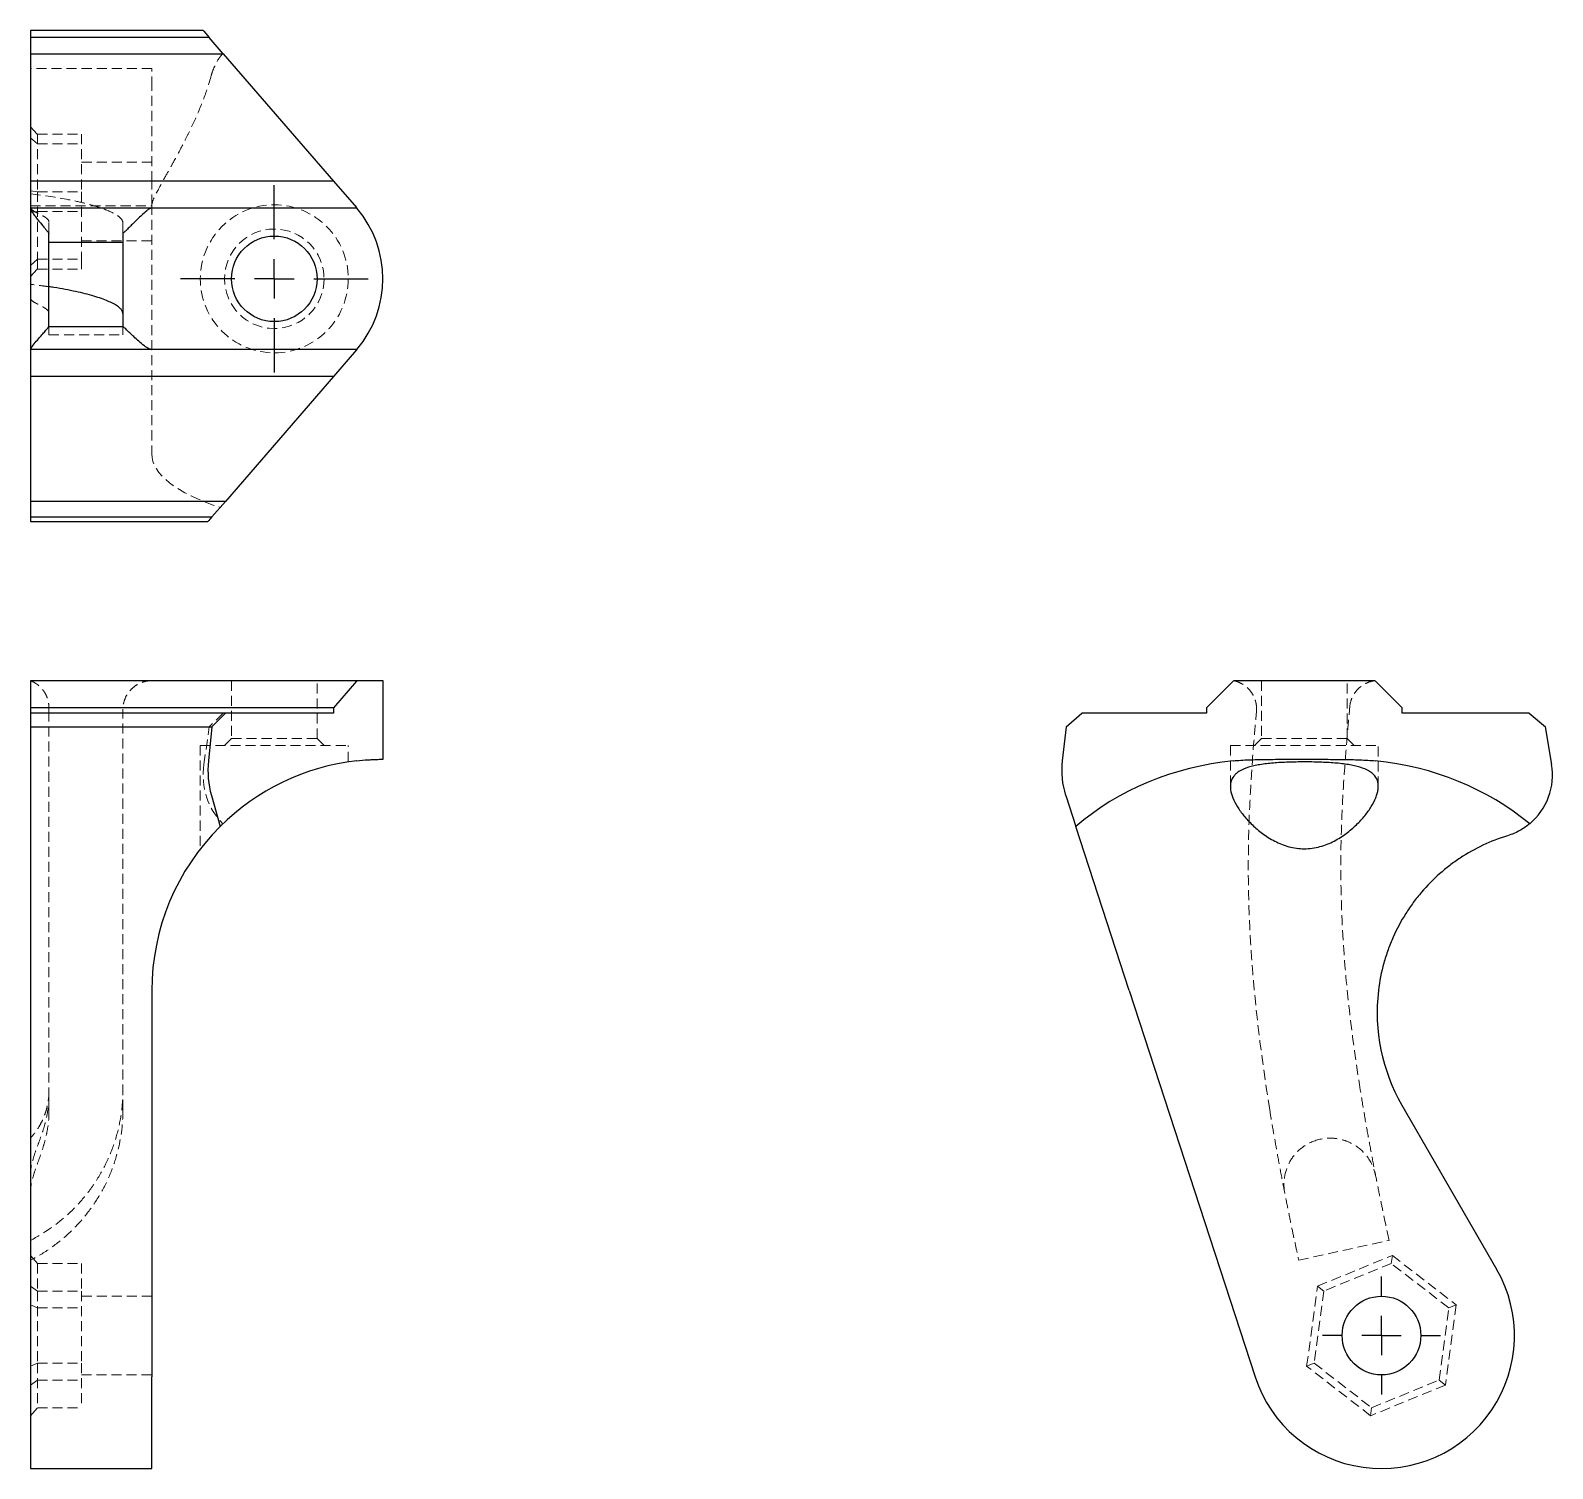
# Model space of a CAD drawing. Header units: millimetres. Extents: x 61 to 254, y 7 to 189.
import ezdxf

# ---------------------------------------------------------------- set-up
doc = ezdxf.new("R2010")
doc.units = ezdxf.units.MM
doc.linetypes.add('HIDDEN', pattern=[1.905, 1.27, -0.635])
doc.layers.add('10', color=7, linetype='Continuous')

# ---------------------------------------------------------------- blocks, each defined once
blk = doc.blocks.new('SW_CENTERMARKSYMBOL_0')
at = {"layer": '10', "color": 0}
for p, q in [((0, 5), (0, 11.87)), ((0, 0), (0, 2.5)), ((-5, 0), (-11.87, 0)), ((0, 0), (-2.5, 0)), ((0, 0), (0, -2.5)), ((0, 0), (2.5, 0)), ((5, 0), (11.87, 0)), ((0, -5), (0, -11.87))]:
    blk.add_line(p, q, dxfattribs=at)
blk = doc.blocks.new('SW_CENTERMARKSYMBOL_1')
at = {"layer": '10', "color": 0}
for p, q in [((0, 5), (0, 7.48)), ((0, 0), (0, 2.5)), ((-5, 0), (-7.48, 0)), ((0, 0), (-2.5, 0)), ((0, 0), (0, -2.5)), ((0, 0), (2.5, 0)), ((5, 0), (7.48, 0)), ((0, -5), (0, -7.48))]:
    blk.add_line(p, q, dxfattribs=at)

msp = doc.modelspace()

# ---------------------------------------------------------------- linework, layer by layer
at = {"color": 7, "linetype": 'Continuous', "lineweight": 25}
for p, q in [((83.17, 189.09), (61.29, 189.09)), ((61.29, 189.09), (61.29, 188.98)), ((61.29, 188.98), (61.29, 188.18)), ((83.17, 189.09), (83.26, 188.98)), ((83.26, 188.98), (83.95, 188.18)), ((83.95, 188.18), (61.29, 188.18)), ((61.29, 188.18), (61.29, 186.13)), ((85.72, 186.13), (83.95, 188.18)), ((61.29, 186.13), (85.72, 186.13)), ((61.29, 186.13), (61.29, 170.02)), ((85.72, 186.13), (99.68, 170.02)), ((99.68, 170.02), (61.29, 170.02)), ((61.29, 170.02), (61.29, 166.58)), ((99.68, 170.02), (102.59, 166.65)), ((61.29, 166.58), (61.29, 148.71)), ((76.67, 166.58), (61.29, 166.58)), ((102.65, 166.58), (76.67, 166.58)), ((63.64, 151.59), (63.64, 163.39)), ((63.64, 162.27), (73.01, 162.27)), ((73.01, 163.37), (73.01, 151.6)), ((73.07, 151.57), (63.6, 151.57)), ((76.67, 148.71), (61.29, 148.71)), ((61.29, 148.71), (61.29, 145.27)), ((102.65, 148.71), (76.67, 148.71)), ((102.59, 148.64), (99.68, 145.27)), ((99.68, 145.27), (61.29, 145.27)), ((61.29, 145.27), (61.29, 129.45)), ((99.68, 145.27), (85.98, 129.45)), ((85.98, 129.45), (61.29, 129.45)), ((61.29, 129.45), (61.29, 127.49)), ((84.28, 127.49), (85.98, 129.45)), ((61.29, 127.49), (84.28, 127.49)), ((61.29, 127.49), (61.29, 126.98)), ((84.28, 127.49), (83.84, 126.98)), ((61.29, 126.98), (61.29, 126.91)), ((61.29, 126.91), (83.78, 126.91)), ((83.84, 126.98), (83.78, 126.91)), ((76.67, 106.75), (61.29, 106.75)), ((61.29, 106.75), (61.29, 103.31)), ((102.65, 106.75), (76.67, 106.75)), ((102.59, 106.68), (99.68, 103.31)), ((105.95, 106.75), (102.65, 106.75)), ((105.95, 96.8), (105.95, 106.75)), ((213.64, 106.68), (210.27, 103.31)), ((213.71, 106.75), (213.64, 106.68)), ((231.58, 106.75), (213.71, 106.75)), ((231.65, 106.68), (231.58, 106.75)), ((235.02, 103.31), (231.65, 106.68)), ((99.68, 103.31), (61.29, 103.31)), ((61.29, 103.31), (61.29, 102.66)), ((85.98, 102.66), (61.29, 102.66)), ((61.29, 102.66), (61.29, 100.91)), ((84.28, 100.91), (85.98, 102.66)), ((99.68, 102.66), (85.98, 102.66)), ((99.68, 103.31), (99.68, 102.66)), ((192.49, 100.91), (194.45, 102.66)), ((210.27, 102.66), (194.45, 102.66)), ((210.27, 103.31), (210.27, 102.66)), ((235.02, 102.66), (235.02, 103.31)), ((251.13, 102.66), (235.02, 102.66)), ((251.13, 102.66), (253.18, 100.92)), ((61.29, 100.91), (84.28, 100.91)), ((61.29, 100.91), (61.29, 96.59)), ((84.28, 100.91), (83.84, 96.59)), ((192.49, 100.91), (191.98, 96.59)), ((253.98, 96.15), (253.18, 100.92)), ((61.29, 96.59), (61.29, 92.22)), ((61.29, 92.22), (61.29, 18.62)), ((84.22, 92.22), (85.32, 88.31)), ((192.42, 92.22), (193.69, 88.31)), ((200.47, 67.52), (193.69, 88.31)), ((76.67, 67.52), (76.67, 18.62)), ((200.47, 67.52), (216.41, 18.62)), ((235, 53.03), (247, 32.25)), ((61.29, 18.62), (61.29, 7)), ((76.67, 7), (76.67, 18.62)), ((61.29, 7), (76.67, 7))]:
    msp.add_line(p, q, dxfattribs=at)
at = {"color": 7, "linetype": 'HIDDEN', "lineweight": 18}
for p, q in [((76.67, 184.25), (61.29, 184.25)), ((76.67, 182), (76.67, 184.25)), ((76.67, 170), (76.67, 182)), ((61.29, 176.89), (62.17, 175.95)), ((61.29, 175.51), (62.17, 174.71)), ((62.17, 175.95), (62.17, 168.66)), ((62.17, 175.95), (67.74, 175.95)), ((67.74, 175.95), (67.74, 168.66)), ((62.17, 174.71), (67.74, 174.71)), ((76.67, 172.39), (67.74, 172.39)), ((76.67, 167.03), (76.67, 170)), ((62.17, 168.66), (61.29, 168.8)), ((62.17, 168.66), (67.74, 168.66)), ((62.17, 168.66), (62.17, 160.12)), ((67.74, 168.66), (67.74, 160.12)), ((61.29, 166.86), (76.67, 166.86)), ((61.29, 166.04), (62.17, 166.17)), ((62.17, 166.17), (67.74, 166.17)), ((76.67, 167.03), (76.67, 135.47)), ((67.74, 162.44), (76.67, 162.44)), ((73.01, 162.27), (73.03, 162.27)), ((61.29, 159.32), (62.17, 160.12)), ((62.17, 160.12), (62.17, 158.88)), ((62.17, 160.12), (67.74, 160.12)), ((67.74, 160.12), (67.74, 158.88)), ((61.29, 157.94), (62.17, 158.88)), ((62.17, 158.88), (67.74, 158.88)), ((61.29, 155.07), (61.39, 154.95)), ((63.64, 150.55), (73.01, 150.55)), ((86.77, 106.75), (86.77, 99.43)), ((97.6, 99.43), (97.6, 106.75)), ((217.23, 106.75), (217.23, 99.43)), ((228.06, 99.43), (228.06, 106.75)), ((85.72, 102.66), (83.95, 100.92)), ((83.95, 100.92), (61.29, 100.92)), ((83.26, 96.15), (83.95, 100.92)), ((82.81, 98.56), (101.55, 98.56)), ((82.81, 98.56), (82.81, 85.47)), ((86.77, 99.43), (85.89, 98.56)), ((86.77, 99.43), (97.6, 99.43)), ((98.48, 98.56), (97.6, 99.43)), ((101.55, 96.47), (101.55, 98.56)), ((213.28, 98.56), (232.01, 98.56)), ((213.28, 98.56), (213.28, 93.36)), ((217.23, 99.43), (216.35, 98.56)), ((217.23, 99.43), (228.06, 99.43)), ((228.94, 98.56), (228.06, 99.43)), ((232.01, 93.35), (232.01, 98.56)), ((221.94, 33.38), (233.38, 35.89)), ((62.17, 32.97), (61.29, 33.98)), ((62.17, 32.97), (62.17, 29.48)), ((62.17, 32.97), (67.74, 32.97)), ((67.74, 32.97), (67.74, 29.48)), ((224.32, 30.1), (233.8, 33.98)), ((233.66, 32.97), (225.12, 29.48)), ((233.66, 32.97), (233.8, 33.98)), ((240.95, 27.33), (233.66, 32.97)), ((233.8, 33.98), (241.89, 27.71)), ((61.29, 30.1), (62.17, 29.48)), ((62.17, 29.48), (62.17, 20.34)), ((62.17, 29.48), (67.74, 29.48)), ((67.74, 29.48), (67.74, 20.34)), ((222.94, 19.96), (224.32, 30.1)), ((225.12, 29.48), (223.88, 20.34)), ((224.32, 30.1), (225.12, 29.48)), ((61.29, 27.71), (62.17, 27.33)), ((62.17, 27.33), (67.74, 27.33)), ((76.67, 28.81), (67.74, 28.81)), ((239.71, 18.19), (240.95, 27.33)), ((241.89, 27.71), (240.51, 17.57)), ((241.89, 27.71), (240.95, 27.33)), ((61.29, 19.96), (62.17, 20.34)), ((62.17, 20.34), (67.74, 20.34)), ((62.17, 20.34), (62.17, 14.7)), ((67.74, 20.34), (67.74, 14.7)), ((222.94, 19.96), (223.88, 20.34)), ((231.04, 13.69), (222.94, 19.96)), ((223.88, 20.34), (231.17, 14.7)), ((61.29, 17.57), (62.17, 18.19)), ((62.17, 18.19), (67.74, 18.19)), ((67.74, 18.86), (76.67, 18.86)), ((240.51, 17.57), (231.04, 13.69)), ((231.17, 14.7), (239.71, 18.19)), ((240.51, 17.57), (239.71, 18.19)), ((61.29, 13.69), (62.17, 14.7)), ((62.17, 14.7), (67.74, 14.7)), ((231.04, 13.69), (231.17, 14.7))]:
    msp.add_line(p, q, dxfattribs=at)
at = {"color": 7, "linetype": 'HIDDEN', "lineweight": 18, "flags": 128}
msp.add_lwpolyline([(228.4, 103.48), (228.4, 103.48)], dxfattribs=at)
at = {"color": 7, "linetype": 'HIDDEN', "lineweight": 18}
for radius in [9.37, 6.3]:
    msp.add_circle((92.18, 157.64), radius, dxfattribs=at)
at = {"color": 7, "linetype": 'Continuous', "lineweight": 25}
for centre, radius in [((92.18, 157.64), 5.42), ((232.42, 23.84), 4.98)]:
    msp.add_circle(centre, radius, dxfattribs=at)
for centre, radius, start, end in [((92.18, 157.64), 13.76, 40.4614, 40.8808), ((92.18, 157.64), 13.76, 319.5386, 40.4614), ((92.18, 157.64), 13.76, 319.1192, 319.5386), ((92.18, 115.68), 13.76, 319.1192, 319.5386), ((105.95, 67.52), 29.28, 96.5832, 134.7698), ((202.16, 95.4), 10.25, 173.3279, 198.0537), ((246.03, 94.83), 8.05, 309.852, 9.479), ((105.95, 67.52), 29.28, 134.7698, 180.0001), ((255.29, 64.74), 23.42, 173.1881, 210.0027), ((232.42, 23.84), 16.84, 198.0537, 30.0032)]:
    msp.add_arc(centre, radius, start, end, dxfattribs=at)
at = {"color": 7, "linetype": 'HIDDEN', "lineweight": 18}
for centre, major_axis, ratio, start_param, end_param in [((105.95, 135.47), (29.28, 0), 0.325955, 3.141592, 3.931008), ((90.14, 94.83), (0, 8.05), 0.865642, 1.405356, 2.446045)]:
    msp.add_ellipse(centre, major_axis=major_axis, ratio=ratio, start_param=start_param, end_param=end_param, dxfattribs=at)
at = {"color": 7, "linetype": 'Continuous', "lineweight": 25}
for centre, major_axis, start_param, end_param in [((92.65, 95.4), (0, 10.25), 1.454346, 1.885892), ((217.52, 67.52), (33.82, 0), 1.685695, 2.352177), ((227.77, 67.52), (33.82, 0), 0.80597, 1.455898)]:
    msp.add_ellipse(centre, major_axis=major_axis, ratio=0.865642, start_param=start_param, end_param=end_param, dxfattribs=at)
at = {"color": 7, "linetype": 'HIDDEN', "lineweight": 18}
for points, knots in [([(85.67, 186.19), (85.34, 185.82), (85.05, 185.4), (84.68, 184.7), (84.57, 184.45), (84.37, 183.94), (84.28, 183.68), (84.2, 183.4)], [0, 0, 0, 0, 0.5, 0.5, 0.75, 0.75, 1, 1, 1, 1]), ([(84.2, 183.4), (83.9, 182.3), (83.55, 181.26), (82.78, 179.27), (82.37, 178.31), (81.74, 176.94), (81.53, 176.49), (81.1, 175.62), (80.88, 175.19), (80.25, 173.96), (79.83, 173.2), (79.24, 172.12), (79.05, 171.78), (78.68, 171.12), (78.5, 170.8), (78, 169.89), (77.7, 169.35), (77.33, 168.65), (77.22, 168.44), (77.02, 168.05), (76.94, 167.87), (76.74, 167.4), (76.67, 167.17), (76.67, 167.03)], [0, 0, 0, 0, 0.125, 0.125, 0.25, 0.25, 0.3125, 0.3125, 0.375, 0.375, 0.5, 0.5, 0.5625, 0.5625, 0.625, 0.625, 0.75, 0.75, 0.8125, 0.8125, 0.875, 0.875, 1, 1, 1, 1]), ([(61.29, 168.38), (63.07, 168.18), (64.67, 167.94), (66.84, 167.52), (67.52, 167.37), (68.77, 167.06), (69.34, 166.9), (70.36, 166.57), (70.81, 166.4), (71.61, 166.06), (71.94, 165.89), (72.47, 165.55), (72.67, 165.38), (72.94, 165.05), (73.01, 164.89), (73.01, 164.73)], [0, 0, 0, 0, 0.25, 0.25, 0.375, 0.375, 0.5, 0.5, 0.625, 0.625, 0.75, 0.75, 0.875, 0.875, 1, 1, 1, 1]), ([(61.3, 166.67), (61.3, 166.5), (61.5, 166.34), (61.9, 166.1), (62.05, 166.03), (62.35, 165.88), (62.5, 165.8), (62.78, 165.66), (62.92, 165.58), (63.16, 165.44), (63.27, 165.36), (63.53, 165.15), (63.64, 165), (63.64, 164.86)], [0, 0, 0, 0, 0.25, 0.25, 0.375, 0.375, 0.5, 0.5, 0.625, 0.625, 0.75, 0.75, 1, 1, 1, 1]), ([(63.64, 163.49), (63.64, 163.5), (63.64, 163.68), (63.64, 164.14), (63.64, 164.62), (63.64, 164.86)], [0, 0, 0, 0, 0.031299, 0.515547, 1, 1, 1, 1]), ([(73.01, 164.73), (73.01, 164.48), (73.01, 164.01), (73.01, 163.64), (73.01, 163.47)], [0, 0, 0, 0, 0.547014, 1, 1, 1, 1]), ([(63.64, 156.63), (63.33, 156.68), (62.58, 156.79), (61.77, 156.89), (61.29, 156.94)], [0, 0, 0, 0, 0.404861, 1, 1, 1, 1]), ([(61.29, 155.17), (61.3, 155), (61.51, 154.83), (61.9, 154.59), (62.05, 154.52), (62.35, 154.36), (62.5, 154.29), (62.78, 154.14), (62.91, 154.06), (63.16, 153.91), (63.26, 153.84), (63.53, 153.61), (63.64, 153.47), (63.64, 153.32)], [0, 0, 0, 0, 0.25, 0.25, 0.375, 0.375, 0.5, 0.5, 0.625, 0.625, 0.75, 0.75, 1, 1, 1, 1]), ([(63.64, 150.55), (63.64, 150.55), (63.64, 150.55), (63.64, 150.59), (63.64, 150.7), (63.64, 150.84), (63.64, 151.01), (63.64, 151.19), (63.64, 151.36), (63.64, 151.47), (63.64, 151.51)], [0, 0, 0, 0, 0.059578, 0.21222, 0.379949, 0.533753, 0.675291, 0.806416, 0.928973, 1, 1, 1, 1]), ([(73.01, 150.55), (73.01, 150.55), (73.01, 150.55), (73.01, 150.6), (73.01, 150.7), (73.01, 150.84), (73.01, 151.01), (73.01, 151.2), (73.01, 151.37), (73.01, 151.48), (73.01, 151.52)], [0, 0, 0, 0, 0.065241, 0.215717, 0.381129, 0.532876, 0.672591, 0.802088, 0.923173, 1, 1, 1, 1]), ([(61.29, 106.75), (61.4, 106.71), (61.53, 106.66), (61.79, 106.52), (61.92, 106.44), (62.19, 106.26), (62.32, 106.15), (62.58, 105.92), (62.7, 105.79), (62.93, 105.51), (63.04, 105.36), (63.24, 105.01), (63.33, 104.83), (63.47, 104.44), (63.53, 104.23), (63.61, 103.79), (63.64, 103.57), (63.64, 103.34)], [0, 0, 0, 0, 0.125, 0.125, 0.25, 0.25, 0.375, 0.375, 0.5, 0.5, 0.625, 0.625, 0.75, 0.75, 0.875, 0.875, 1, 1, 1, 1]), ([(76.67, 106.75), (76.53, 106.75), (76.39, 106.75), (76.14, 106.72), (76.03, 106.7), (75.69, 106.63), (75.48, 106.56), (75.09, 106.4), (74.9, 106.31), (74.53, 106.08), (74.36, 105.94), (74.03, 105.64), (73.87, 105.47), (73.59, 105.09), (73.46, 104.88), (73.24, 104.42), (73.16, 104.17), (73.04, 103.65), (73.01, 103.37), (73.01, 103.09)], [0, 0, 0, 0, 0.0625, 0.0625, 0.125, 0.125, 0.25, 0.25, 0.375, 0.375, 0.5, 0.5, 0.625, 0.625, 0.75, 0.75, 0.875, 0.875, 1, 1, 1, 1]), ([(213.71, 106.75), (213.71, 106.75), (213.75, 106.75), (213.86, 106.72), (213.93, 106.7), (214.16, 106.63), (214.33, 106.56), (214.67, 106.4), (214.84, 106.31), (215.17, 106.08), (215.34, 105.94), (215.65, 105.64), (215.8, 105.47), (216.07, 105.09), (216.19, 104.88), (216.39, 104.42), (216.47, 104.17), (216.58, 103.65), (216.6, 103.37), (216.6, 103.09)], [0, 0, 0, 0, 0.0625, 0.0625, 0.125, 0.125, 0.25, 0.25, 0.375, 0.375, 0.5, 0.5, 0.625, 0.625, 0.75, 0.75, 0.875, 0.875, 1, 1, 1, 1]), ([(231.58, 106.75), (231.58, 106.75), (231.52, 106.75), (231.38, 106.72), (231.3, 106.71), (231.05, 106.65), (230.88, 106.6), (230.53, 106.46), (230.36, 106.37), (230.02, 106.17), (229.85, 106.06), (229.54, 105.79), (229.38, 105.65), (229.1, 105.31), (228.97, 105.12), (228.8, 104.81), (228.74, 104.7), (228.64, 104.48), (228.6, 104.36), (228.48, 104), (228.43, 103.74), (228.4, 103.48)], [0, 0, 0, 0, 0.0625, 0.0625, 0.125, 0.125, 0.25, 0.25, 0.375, 0.375, 0.5, 0.5, 0.625, 0.625, 0.75, 0.75, 0.8125, 0.8125, 0.875, 0.875, 1, 1, 1, 1]), ([(63.64, 52.06), (63.64, 59.04), (63.64, 65.15), (63.64, 75.87), (63.64, 80.48), (63.64, 86.49), (63.64, 88.35), (63.64, 91.8), (63.64, 93.39), (63.64, 97.87), (63.64, 100.45), (63.64, 102.85)], [0, 0, 0, 0, 0.25, 0.25, 0.5, 0.5, 0.625, 0.625, 0.75, 0.75, 1, 1, 1, 1]), ([(73.01, 52.45), (73.01, 59.37), (73.01, 65.42), (73.01, 76.05), (73.01, 80.62), (73.01, 86.59), (73.01, 88.43), (73.01, 91.86), (73.01, 93.44), (73.01, 97.9), (73.01, 100.46), (73.01, 102.85)], [0, 0, 0, 0, 0.25, 0.25, 0.5, 0.5, 0.625, 0.625, 0.75, 0.75, 1, 1, 1, 1]), ([(218.26, 52.45), (217.14, 59.37), (216.45, 65.42), (215.63, 76.05), (215.52, 80.62), (215.57, 86.59), (215.62, 88.43), (215.77, 91.86), (215.86, 93.44), (216.14, 97.9), (216.37, 100.46), (216.58, 102.85)], [0, 0, 0, 0, 0.25, 0.25, 0.5, 0.5, 0.625, 0.625, 0.75, 0.75, 1, 1, 1, 1]), ([(229.73, 54.97), (229.19, 58.38), (228.75, 61.55), (228.07, 67.45), (227.82, 70.17), (227.29, 77.74), (227.23, 82.01), (227.35, 89.43), (227.53, 92.6), (227.84, 96.85), (227.95, 98.18), (228.15, 100.73), (228.26, 101.95), (228.37, 103.09)], [0, 0, 0, 0, 0.125, 0.125, 0.25, 0.25, 0.5, 0.5, 0.75, 0.75, 0.875, 0.875, 1, 1, 1, 1]), ([(61.29, 35.89), (63.07, 36.8), (64.67, 37.93), (66.84, 39.93), (67.52, 40.66), (68.77, 42.17), (69.34, 42.96), (70.36, 44.63), (70.81, 45.49), (71.61, 47.3), (71.94, 48.22), (72.47, 50.09), (72.67, 51.05), (72.94, 52.99), (73.01, 53.98), (73.01, 54.97)], [0, 0, 0, 0, 0.25, 0.25, 0.375, 0.375, 0.5, 0.5, 0.625, 0.625, 0.75, 0.75, 0.875, 0.875, 1, 1, 1, 1]), ([(63.64, 54.83), (63.63, 54.49), (63.61, 53.88), (63.46, 53.05), (63.31, 52.41), (63.13, 51.87), (62.91, 51.29), (62.56, 50.57), (62.04, 49.7), (61.56, 49.14), (61.29, 48.83)], [0, 0, 0, 0, 0.16275, 0.29175, 0.388209, 0.458086, 0.54754, 0.667696, 0.818509, 1, 1, 1, 1]), ([(61.3, 44.12), (61.3, 45), (61.5, 45.83), (61.9, 47.05), (62.05, 47.46), (62.35, 48.27), (62.5, 48.68), (62.78, 49.49), (62.92, 49.9), (63.16, 50.73), (63.27, 51.15), (63.53, 52.42), (63.64, 53.27), (63.64, 54.14)], [0, 0, 0, 0, 0.25, 0.25, 0.375, 0.375, 0.5, 0.5, 0.625, 0.625, 0.75, 0.75, 1, 1, 1, 1]), ([(233.38, 35.89), (233.18, 36.8), (232.94, 37.93), (232.52, 39.93), (232.37, 40.66), (232.06, 42.17), (231.9, 42.96), (231.57, 44.63), (231.4, 45.49), (231.06, 47.3), (230.89, 48.22), (230.55, 50.09), (230.38, 51.05), (230.05, 52.99), (229.89, 53.98), (229.73, 54.97)], [0, 0, 0, 0, 0.25, 0.25, 0.375, 0.375, 0.5, 0.5, 0.625, 0.625, 0.75, 0.75, 0.875, 0.875, 1, 1, 1, 1]), ([(73.01, 52.45), (73.01, 50.47), (72.74, 48.54), (71.94, 45.72), (71.61, 44.78), (70.82, 42.99), (70.37, 42.13), (69.35, 40.47), (68.78, 39.67), (67.52, 38.14), (66.85, 37.43), (65.41, 36.1), (64.65, 35.48), (63.04, 34.35), (62.18, 33.83), (61.29, 33.38)], [0, 0, 0, 0, 0.25, 0.25, 0.375, 0.375, 0.5, 0.5, 0.625, 0.625, 0.75, 0.75, 0.875, 0.875, 1, 1, 1, 1]), ([(61.29, 41.85), (61.3, 42.74), (61.51, 43.59), (61.9, 44.84), (62.05, 45.25), (62.35, 46.08), (62.5, 46.49), (62.78, 47.32), (62.91, 47.74), (63.16, 48.59), (63.26, 49.01), (63.53, 50.3), (63.64, 51.17), (63.64, 52.06)], [0, 0, 0, 0, 0.25, 0.25, 0.375, 0.375, 0.5, 0.5, 0.625, 0.625, 0.75, 0.75, 1, 1, 1, 1]), ([(218.26, 52.45), (218.58, 50.47), (218.91, 48.54), (219.43, 45.72), (219.6, 44.78), (219.95, 42.99), (220.12, 42.13), (220.45, 40.47), (220.61, 39.67), (220.92, 38.14), (221.07, 37.43), (221.35, 36.1), (221.49, 35.48), (221.73, 34.35), (221.84, 33.83), (221.94, 33.38)], [0, 0, 0, 0, 0.25, 0.25, 0.375, 0.375, 0.5, 0.5, 0.625, 0.625, 0.75, 0.75, 0.875, 0.875, 1, 1, 1, 1]), ([(220.17, 41.85), (219.91, 43.16), (220.14, 44.58), (221.08, 46.36), (221.51, 46.89), (222.51, 47.79), (223.08, 48.15), (223.7, 48.4)], [0, 0, 0, 0, 0.5, 0.5, 0.75, 0.75, 1, 1, 1, 1]), ([(223.7, 48.4), (224.49, 48.73), (225.8, 48.94), (227.08, 48.73), (227.91, 48.5), (228.31, 48.34), (229.45, 47.73), (230.12, 47.15), (231.14, 45.76), (231.5, 44.96), (231.66, 44.12)], [0, 0, 0, 0, 0.25, 0.375, 0.375, 0.5, 0.5, 0.75, 0.75, 1, 1, 1, 1])]:
    msp.add_open_spline(points, degree=3, knots=knots, dxfattribs=at)
at = {"color": 7, "linetype": 'Continuous', "lineweight": 25}
for points, knots in [([(61.29, 166.58), (61.37, 166.35), (61.48, 166.16), (61.71, 165.79), (61.84, 165.61), (62.23, 165.1), (62.49, 164.79), (62.85, 164.36), (62.96, 164.23), (63.17, 163.98), (63.26, 163.87), (63.43, 163.68), (63.5, 163.6), (63.59, 163.47), (63.62, 163.43), (63.63, 163.4)], [0, 0, 0, 0, 0.125, 0.125, 0.25, 0.25, 0.5, 0.5, 0.625, 0.625, 0.75, 0.75, 0.875, 0.875, 1, 1, 1, 1]), ([(76.67, 166.58), (76.53, 166.58), (76.41, 166.52), (76.18, 166.38), (76.08, 166.3), (75.77, 166.05), (75.58, 165.88), (75.21, 165.53), (75.03, 165.36), (74.68, 165.02), (74.51, 164.85), (74.18, 164.54), (74.03, 164.38), (73.74, 164.1), (73.61, 163.97), (73.43, 163.8), (73.37, 163.74), (73.27, 163.64), (73.23, 163.6), (73.11, 163.48), (73.05, 163.43), (73.03, 163.4)], [0, 0, 0, 0, 0.0625, 0.0625, 0.125, 0.125, 0.25, 0.25, 0.375, 0.375, 0.5, 0.5, 0.625, 0.625, 0.75, 0.75, 0.8125, 0.8125, 0.875, 0.875, 1, 1, 1, 1]), ([(73.01, 153.26), (72.99, 153.36), (72.96, 153.55), (72.73, 153.86), (72.34, 154.18), (71.8, 154.51), (71.12, 154.82), (70.3, 155.14), (69.34, 155.45), (68.24, 155.75), (67.03, 156.03), (65.71, 156.3), (64.57, 156.5), (63.85, 156.6), (63.64, 156.63)], [0, 0, 0, 0, 0.0864989, 0.1729976, 0.2620096, 0.3510215, 0.4375138, 0.5240062, 0.6130116, 0.7020171, 0.788508, 0.8749988, 0.9639982, 1, 1, 1, 1]), ([(61.29, 148.71), (61.45, 148.95), (61.77, 149.43), (62.29, 150.03), (62.76, 150.57), (63.19, 151.06), (63.53, 151.43), (63.58, 151.51), (63.6, 151.54)], [0, 0, 0, 0, 0.170381, 0.346518, 0.504967, 0.668388, 0.870207, 1, 1, 1, 1]), ([(76.67, 148.71), (76.55, 148.73), (76.2, 148.78), (75.66, 149.19), (75.01, 149.73), (74.43, 150.27), (73.95, 150.72), (73.53, 151.13), (73.18, 151.45), (73.1, 151.52), (73.07, 151.54)], [0, 0, 0, 0, 0.05591, 0.175279, 0.333761, 0.49672, 0.610984, 0.727886, 0.904911, 1, 1, 1, 1]), ([(102.59, 96.61), (103.13, 96.67), (103.6, 96.71), (104.23, 96.75), (104.42, 96.76), (104.77, 96.78), (104.93, 96.78), (105.37, 96.8), (105.58, 96.8), (105.8, 96.8), (105.85, 96.8), (105.93, 96.8), (105.95, 96.8), (105.95, 96.8)], [0, 0, 0, 0, 0.25, 0.25, 0.375, 0.375, 0.5, 0.5, 0.75, 0.75, 0.875, 0.875, 1, 1, 1, 1]), ([(222.64, 85.47), (221.97, 85.47), (221.31, 85.57), (220.36, 85.82), (220.05, 85.93), (219.45, 86.16), (219.17, 86.3), (218.61, 86.58), (218.34, 86.74), (217.83, 87.06), (217.59, 87.23), (216.88, 87.75), (216.45, 88.12), (215.87, 88.68), (215.68, 88.88), (215.32, 89.26), (215.16, 89.45), (214.68, 90.03), (214.41, 90.42), (213.94, 91.17), (213.74, 91.55), (213.45, 92.27), (213.35, 92.61), (213.28, 93.1), (213.27, 93.26), (213.28, 93.58), (213.3, 93.73), (213.39, 94.16), (213.52, 94.43), (213.8, 94.79), (213.91, 94.9), (214.16, 95.12), (214.3, 95.22), (214.76, 95.5), (215.13, 95.65), (215.78, 95.86), (216.01, 95.92), (216.49, 96.03), (216.74, 96.08), (217.27, 96.16), (217.55, 96.2), (218.12, 96.27), (218.42, 96.3), (219.33, 96.38), (219.96, 96.41), (220.94, 96.45), (221.28, 96.45), (221.94, 96.47), (222.61, 96.47), (223.27, 96.47), (223.94, 96.46), (224.28, 96.45), (225.26, 96.41), (225.89, 96.38), (226.8, 96.31), (227.1, 96.28), (227.68, 96.21), (227.96, 96.17), (228.49, 96.09), (228.74, 96.04), (229.23, 95.93), (229.46, 95.87), (230.12, 95.67), (230.49, 95.51), (230.96, 95.24), (231.11, 95.14), (231.36, 94.93), (231.47, 94.81), (231.76, 94.45), (231.89, 94.19), (232.02, 93.61), (232.03, 93.3), (231.96, 92.8), (231.93, 92.63), (231.83, 92.29), (231.77, 92.11), (231.55, 91.56), (231.36, 91.19), (230.89, 90.43), (230.62, 90.04), (229.99, 89.27), (229.64, 88.89), (229.05, 88.33), (228.85, 88.14), (228.42, 87.77), (228.19, 87.59), (227.48, 87.06), (226.97, 86.74), (226.14, 86.31), (225.85, 86.17), (225.25, 85.93), (224.95, 85.83), (224.31, 85.66), (223.99, 85.59), (223.32, 85.5), (222.98, 85.47), (222.64, 85.47)], [0, 0, 0, 0, 0.03125, 0.03125, 0.046875, 0.046875, 0.0625, 0.0625, 0.078125, 0.078125, 0.09375, 0.09375, 0.125, 0.125, 0.140625, 0.140625, 0.15625, 0.15625, 0.1875, 0.1875, 0.21875, 0.21875, 0.25, 0.25, 0.265625, 0.265625, 0.28125, 0.28125, 0.3125, 0.3125, 0.328125, 0.328125, 0.34375, 0.34375, 0.375, 0.375, 0.390625, 0.390625, 0.40625, 0.40625, 0.421875, 0.421875, 0.4375, 0.4375, 0.46875, 0.46875, 0.484375, 0.484375, 0.5, 0.515625, 0.515625, 0.53125, 0.53125, 0.5625, 0.5625, 0.578125, 0.578125, 0.59375, 0.59375, 0.609375, 0.609375, 0.625, 0.625, 0.65625, 0.65625, 0.671875, 0.671875, 0.6875, 0.6875, 0.71875, 0.71875, 0.75, 0.75, 0.765625, 0.765625, 0.78125, 0.78125, 0.8125, 0.8125, 0.84375, 0.84375, 0.875, 0.875, 0.890625, 0.890625, 0.90625, 0.90625, 0.9375, 0.9375, 0.953125, 0.953125, 0.96875, 0.96875, 0.984375, 0.984375, 1, 1, 1, 1]), ([(213.64, 96.61), (214.26, 96.67), (214.92, 96.71), (215.97, 96.75), (216.33, 96.76), (217.07, 96.78), (217.45, 96.78), (218.61, 96.8), (219.39, 96.8), (220.6, 96.8), (221, 96.8), (221.82, 96.8), (222.23, 96.8), (223.47, 96.8), (224.29, 96.8), (225.49, 96.8), (225.88, 96.8), (226.67, 96.79), (227.07, 96.79), (228.22, 96.78), (228.96, 96.76), (230.01, 96.72), (230.35, 96.71), (231.02, 96.66), (231.34, 96.64), (231.65, 96.61)], [0, 0, 0, 0, 0.125, 0.125, 0.1875, 0.1875, 0.25, 0.25, 0.375, 0.375, 0.4375, 0.4375, 0.5, 0.5, 0.625, 0.625, 0.6875, 0.6875, 0.75, 0.75, 0.875, 0.875, 0.9375, 0.9375, 1, 1, 1, 1]), ([(248.4, 87.13), (247.3, 86.79), (246.26, 86.39), (244.27, 85.44), (243.31, 84.9), (241.94, 84), (241.49, 83.68), (240.62, 83.01), (240.19, 82.66), (238.96, 81.58), (238.2, 80.8), (237.12, 79.54), (236.78, 79.11), (236.12, 78.21), (235.8, 77.75), (234.89, 76.31), (234.35, 75.31), (233.65, 73.74), (233.44, 73.21), (233.05, 72.12), (232.87, 71.56), (232.4, 69.86), (232.17, 68.7), (232.03, 67.52)], [0, 0, 0, 0, 0.125, 0.125, 0.25, 0.25, 0.3125, 0.3125, 0.375, 0.375, 0.5, 0.5, 0.5625, 0.5625, 0.625, 0.625, 0.75, 0.75, 0.8125, 0.8125, 0.875, 0.875, 1, 1, 1, 1]), ([(251.19, 88.65), (250.82, 88.33), (250.4, 88.04), (249.7, 87.65), (249.45, 87.53), (248.94, 87.31), (248.68, 87.21), (248.4, 87.13)], [0, 0, 0, 0, 0.5, 0.5, 0.75, 0.75, 1, 1, 1, 1])]:
    msp.add_open_spline(points, degree=3, knots=knots, dxfattribs=at)
for points in [[(63.63, 163.4), (63.64, 163.4), (63.64, 163.39), (63.64, 163.39)], [(73.03, 163.4), (73.01, 163.39), (73.01, 163.38), (73.01, 163.37)]]:
    msp.add_open_spline(points, degree=3, dxfattribs=at)
at = {"color": 7, "linetype": 'HIDDEN', "lineweight": 18}
for points in [[(73.01, 151.59), (73.01, 151.6), (73.01, 151.6), (73.01, 151.6)], [(73.01, 151.6), (73.01, 151.59), (73.01, 151.59), (73.01, 151.58)], [(63.64, 103.34), (63.64, 103.18), (63.64, 103.01), (63.64, 102.85)], [(73.01, 103.09), (73.01, 103.01), (73.01, 102.93), (73.01, 102.85)], [(216.6, 103.09), (216.59, 103.01), (216.59, 102.93), (216.58, 102.85)], [(228.4, 103.48), (228.39, 103.35), (228.38, 103.22), (228.37, 103.09)]]:
    msp.add_open_spline(points, degree=3, dxfattribs=at)

# ---------------------------------------------------------------- block references
at = {"layer": '10'}
for name, p in [('SW_CENTERMARKSYMBOL_0', (92.18, 157.64)), ('SW_CENTERMARKSYMBOL_1', (232.42, 23.84))]:
    msp.add_blockref(name, p, dxfattribs=at)

doc.saveas('drawing.dxf')
